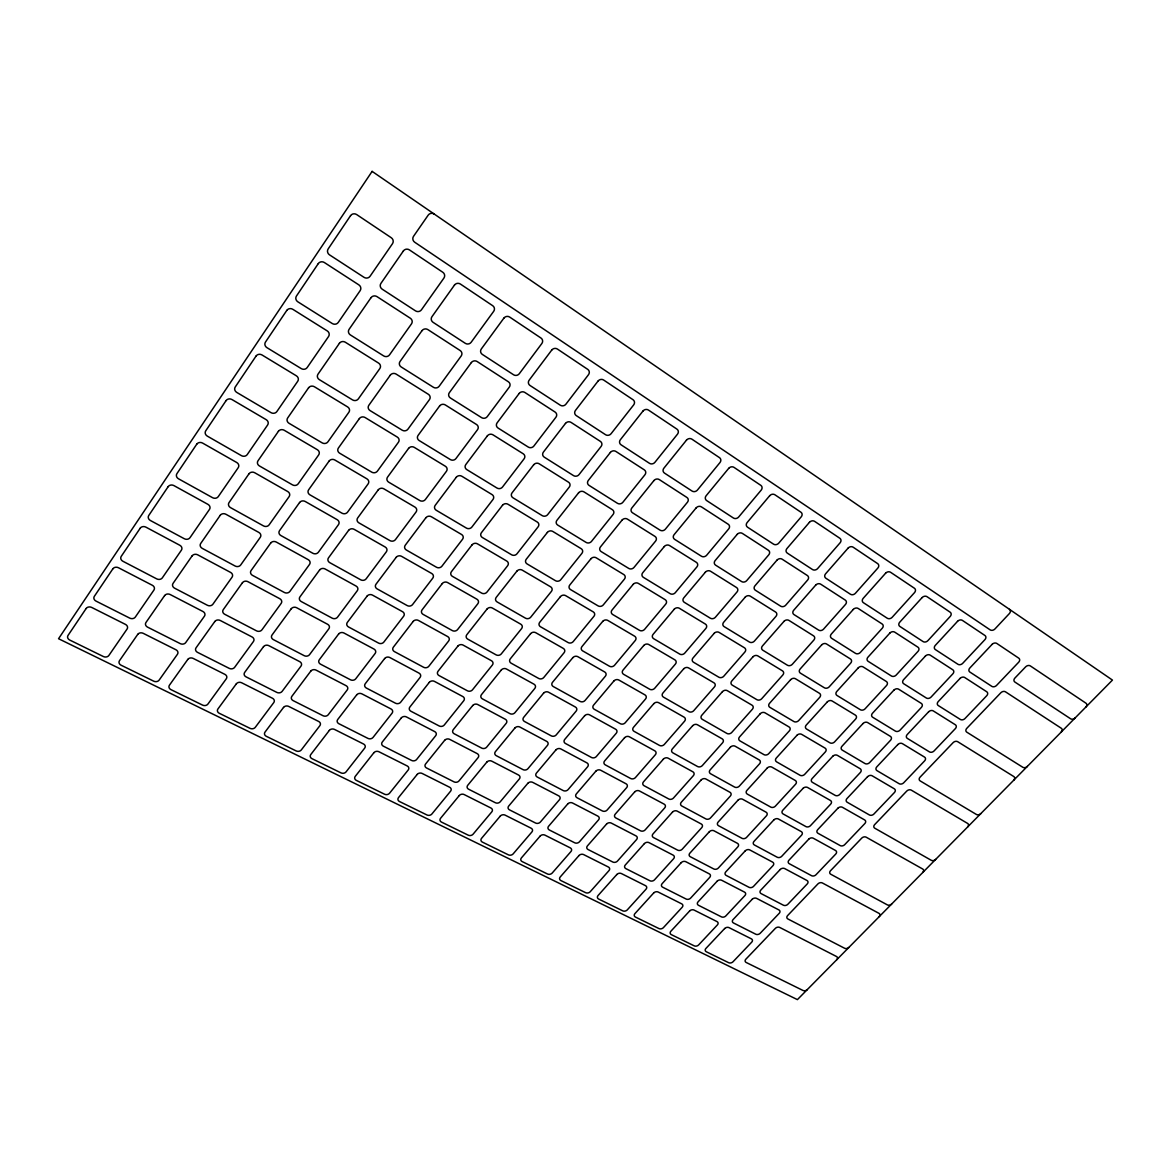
<?xml version="1.0" encoding="UTF-8"?>
<svg xmlns="http://www.w3.org/2000/svg" width="1171" height="1171" viewBox="0 0 1171 1171"><rect width="100%" height="100%" fill="white"/><g stroke="black" fill="none" stroke-linecap="round" stroke-linejoin="round"><path stroke-width="1.5" d="M434.265 214.088A4.377 4.303 24.7 0 0 428.191 215.142L413.539 236.308A4.362 4.26 19.3 0 0 414.724 242.236L990.168 629.881A3.586 2.781 -31.7 0 0 994.955 628.944L1009.402 613.531A3.615 2.796 -32.5 0 0 1009.446 609.315M1085.839 707.079A3.44 2.532 -31.3 0 0 1086 703.215L1030.319 665.904A3.513 2.664 -31.2 0 0 1025.65 666.841L1014.92 678.038A3.498 2.649 -30.7 0 0 1014.876 682.034L1070.645 718.804A3.425 2.518 -30.8 0 0 1075.198 717.882M1061.189 732.08A3.411 2.503 -30.2 0 0 1061.321 728.274L1005.494 691.827A3.469 2.635 -30 0 0 1000.839 692.764L966.792 728.333A3.425 2.591 -28.3 0 0 966.822 732.182L1022.869 767.312A3.352 2.474 -28.6 0 0 1027.348 766.405M1013.749 780.193A3.337 2.444 -28 0 0 1013.793 776.534L957.702 741.697A3.411 2.576 -27.6 0 0 953.121 742.634L920.055 777.178A3.367 2.532 -25.9 0 0 920.157 780.896L976.424 814.474A3.293 2.415 -26.6 0 0 980.859 813.552M967.641 826.96A3.279 2.401 -26 0 0 967.612 823.418L911.301 790.147A3.337 2.503 -25.3 0 0 906.764 791.069L874.635 824.633A3.293 2.459 -23.7 0 0 874.81 828.219L931.282 860.304A3.235 2.357 -24.6 0 0 935.658 859.397M922.807 872.439A3.22 2.342 -24 0 0 922.704 869.014L866.203 837.206A3.279 2.444 -23.1 0 0 861.724 838.129L830.502 870.756A3.25 2.401 -21.7 0 0 830.737 874.225L887.369 904.89A3.176 2.298 -22.7 0 0 891.702 903.983M879.187 916.673A3.162 2.283 -22.2 0 0 879.026 913.365L822.364 882.963A3.235 2.386 -21.2 0 0 817.943 883.885L787.585 915.605A3.191 2.342 -19.9 0 0 787.878 918.957L844.642 948.276A3.132 2.24 -21 0 0 848.916 947.368M836.753 959.722A3.118 2.225 -20.5 0 0 836.518 956.517L779.74 927.447A3.176 2.327 -19.4 0 0 775.363 928.369L745.825 959.239A3.147 2.283 -18.2 0 0 746.19 962.474L803.057 990.49A3.089 2.181 -19.4 0 0 807.287 989.597M372.115 171.376L58.55 638.722L797.407 999.624L1112.45 680.088L372.115 171.376M86.142 608.51L68.02 635.443A4.128 3.323 10.1 0 0 69.748 640.054L103.385 656.536A4.055 3.279 8.5 0 0 108.859 655.482L127.083 629.032A4.084 3.337 8.8 0 0 125.473 624.406L91.733 607.456A4.142 3.381 10.5 0 0 86.142 608.51M112.87 568.813L94.324 596.361A4.157 3.411 10.7 0 0 96.022 601.104L129.776 618.142A4.099 3.367 8.9 0 0 135.309 617.088L153.928 590.052A4.113 3.425 9.2 0 0 152.362 585.295L118.505 567.759A4.186 3.469 11.1 0 0 112.87 568.813M140.198 528.209L121.228 556.386A4.186 3.498 11.3 0 0 122.896 561.26L156.753 578.898A4.128 3.454 9.3 0 0 162.345 577.83L181.388 550.18A4.142 3.513 9.7 0 0 179.851 545.291L145.892 527.14A4.216 3.572 11.8 0 0 140.198 528.209M168.156 486.668L148.761 515.489A4.23 3.601 12.1 0 0 150.386 520.495L184.345 538.748A4.157 3.542 9.9 0 0 189.995 537.694L209.477 509.4A4.186 3.615 10.3 0 0 207.97 504.379L173.923 485.599A4.245 3.659 12.7 0 0 168.156 486.668M196.772 444.146L176.923 473.64A4.26 3.689 13 0 0 178.504 478.793L212.58 497.69A4.186 3.645 10.5 0 0 218.274 496.621L238.211 467.683A4.216 3.703 11 0 0 236.747 462.516L202.598 443.077A4.289 3.762 13.8 0 0 196.772 444.146M226.076 400.614L205.745 430.811A4.303 3.791 14.2 0 0 207.296 436.11L241.46 455.665A4.23 3.733 11.2 0 0 247.227 454.597L267.632 424.971A4.245 3.806 11.8 0 0 266.198 419.672L231.96 399.545A4.318 3.864 15.1 0 0 226.076 400.614M256.068 356.043L235.254 386.972A4.333 3.894 15.6 0 0 236.762 392.417L271.028 412.66A4.26 3.835 12.2 0 0 276.839 411.592L297.727 381.263A4.289 3.908 13 0 0 296.351 375.803L262.026 354.974A4.362 3.967 17 0 0 256.068 356.043M286.807 310.374L265.48 342.064A4.377 3.996 17.7 0 0 266.944 347.67L301.284 368.616A4.289 3.952 13.4 0 0 307.168 367.562L328.568 336.501A4.318 4.025 14.7 0 0 327.221 330.895L292.809 309.305A4.406 4.069 19.6 0 0 286.807 310.374M318.292 263.592L296.439 296.058A4.406 4.113 20.7 0 0 297.858 301.825L332.286 323.533A4.333 4.055 15.4 0 0 338.229 322.464L360.141 290.657A4.362 4.128 17.4 0 0 358.853 284.875L324.367 262.524A4.435 4.186 23.8 0 0 318.292 263.592M350.553 215.654L328.173 248.925A4.45 4.216 25.6 0 0 329.534 254.868L364.035 277.337A4.362 4.172 18.7 0 0 370.051 276.283L392.49 243.685A4.391 4.245 23 0 0 391.26 237.728L356.701 214.586A4.494 4.303 31.1 0 0 350.553 215.654M137.724 634.375L119.486 660.693A4.025 3.25 7.6 0 0 121.081 665.201L153.738 681.185A3.967 3.206 6 0 0 159.11 680.146L177.436 654.282A3.981 3.264 6.1 0 0 175.943 649.759L143.213 633.321A4.055 3.308 7.8 0 0 137.724 634.375M164.613 595.571L145.965 622.489A4.055 3.337 7.9 0 0 147.531 627.114L180.275 643.64A3.996 3.293 6.1 0 0 185.706 642.601L204.442 616.166A4.011 3.352 6.2 0 0 202.978 611.525L170.161 594.517A4.084 3.396 8.2 0 0 164.613 595.571M192.103 555.888L173.03 583.421A4.084 3.425 8.3 0 0 174.567 588.164L207.399 605.275A4.025 3.381 6.2 0 0 212.902 604.221L232.048 577.186A4.055 3.44 6.3 0 0 230.614 572.429L197.709 554.834A4.113 3.484 8.5 0 0 192.103 555.888M220.221 515.313L200.709 543.461A4.128 3.513 8.6 0 0 202.217 548.35L235.137 566.032A4.055 3.469 6.4 0 0 240.684 564.993L260.269 537.343A4.084 3.528 6.4 0 0 258.879 532.454L225.886 514.259A4.142 3.586 8.9 0 0 220.221 515.313M248.984 473.801L229.033 502.593A4.157 3.615 9.1 0 0 230.497 507.614L263.504 525.911A4.084 3.557 6.5 0 0 269.11 524.871L289.135 496.592A4.113 3.63 6.5 0 0 287.788 491.571L254.707 472.733A4.172 3.674 9.4 0 0 248.984 473.801M278.42 431.309L258.001 460.789A4.186 3.703 9.6 0 0 259.42 465.941L292.516 484.882A4.128 3.659 6.5 0 0 298.181 483.828L318.673 454.904A4.142 3.718 6.5 0 0 317.37 449.737L284.202 430.255A4.216 3.776 10 0 0 278.42 431.309M308.559 387.821L287.656 417.988A4.216 3.806 10.2 0 0 289.032 423.287L322.201 442.887A4.157 3.747 6.5 0 0 327.924 441.833L348.885 412.236A4.172 3.82 6.5 0 0 347.626 406.923L314.399 386.752A4.245 3.879 10.8 0 0 308.559 387.821M339.414 343.293L318 374.178A4.26 3.908 11 0 0 319.332 379.638L352.588 399.926A4.186 3.85 6.5 0 0 358.355 398.872L379.814 368.572A4.216 3.923 6.3 0 0 378.614 363.112L345.313 342.225A4.274 3.996 11.8 0 0 339.414 343.293M371.017 297.683L349.09 329.329A4.289 4.025 12.2 0 0 350.378 334.935L383.678 355.925A4.216 3.967 6.2 0 0 389.519 354.872L411.489 323.855A4.245 4.04 5.8 0 0 410.333 318.234L376.974 296.614A4.318 4.099 13.5 0 0 371.017 297.683M403.38 250.96L380.926 283.382A4.333 4.142 14.3 0 0 382.156 289.149L415.529 310.886A4.26 4.069 5.5 0 0 421.428 309.832L443.926 278.054A4.274 4.157 4.3 0 0 442.828 272.287L409.411 249.891A4.347 4.216 17.1 0 0 403.38 250.96M187.77 659.449L169.429 685.211A3.937 3.191 5.1 0 0 170.907 689.602L202.612 705.118A3.879 3.147 3.5 0 0 207.896 704.093L226.31 678.77A3.894 3.191 3.4 0 0 224.934 674.379L193.171 658.409A3.952 3.235 5.1 0 0 187.77 659.449M214.805 621.508L196.055 647.826A3.967 3.264 5.1 0 0 197.504 652.349L229.282 668.392A3.908 3.22 3.3 0 0 234.624 667.353L253.448 641.488A3.923 3.279 3.2 0 0 252.102 636.98L220.25 620.469A3.981 3.323 5.2 0 0 214.805 621.508M242.426 582.734L223.266 609.637A3.996 3.352 5.2 0 0 224.686 614.263L256.537 630.862A3.937 3.308 3.2 0 0 261.938 629.822L281.172 603.387A3.952 3.367 3 0 0 279.854 598.747L247.93 581.68A4.011 3.411 5.2 0 0 242.426 582.734M270.677 543.081L251.077 570.584A4.025 3.44 5.1 0 0 252.468 575.342L284.407 592.497A3.967 3.381 2.9 0 0 289.852 591.457L309.51 564.437A3.981 3.44 2.6 0 0 308.236 559.679L276.239 542.027A4.04 3.498 5.1 0 0 270.677 543.081M299.571 502.52L279.532 530.653A4.055 3.528 5.1 0 0 280.864 535.542L312.877 553.283A3.996 3.469 2.5 0 0 318.38 552.244L338.478 524.623A4.025 3.542 2.1 0 0 337.248 519.734L305.192 501.466A4.084 3.586 5 0 0 299.571 502.52M329.124 461.037L308.617 489.815A4.084 3.63 4.9 0 0 309.92 494.835L342.005 513.191A4.025 3.572 1.9 0 0 347.567 512.151L368.118 483.901A4.055 3.63 1.3 0 0 366.933 478.866L334.804 459.983A4.113 3.689 4.7 0 0 329.124 461.037M359.365 418.589L338.39 448.039A4.113 3.718 4.6 0 0 339.649 453.192L371.793 472.176A4.055 3.659 1 0 0 377.399 471.137L398.433 442.243A4.084 3.733 0.1 0 0 397.291 437.076L365.103 417.535A4.142 3.791 4.2 0 0 359.365 418.589M390.324 375.13L368.85 405.283A4.157 3.82 4 0 0 370.065 410.582L402.253 430.225A4.099 3.762 -0.3 0 0 407.932 429.186L429.45 399.604A4.113 3.82 -1.8 0 0 428.352 394.29L396.105 374.076A4.172 3.894 3.4 0 0 390.324 375.13M422.014 330.646L400.028 361.517A4.186 3.923 3 0 0 401.185 366.962L433.431 387.294A4.128 3.864 -2.6 0 0 439.169 386.254L461.184 355.984A4.157 3.923 -5.1 0 0 460.144 350.524L427.869 329.593A4.216 3.996 1.7 0 0 422.014 330.646M454.465 285.095L431.953 316.712A4.216 4.04 0.9 0 0 433.065 322.318L465.355 343.352A4.172 3.967 -6.6 0 0 471.137 342.298L493.694 311.31A4.186 4.025 -11.6 0 0 492.698 305.704L460.379 284.041A4.245 4.113 -2.2 0 0 454.465 285.095M236.352 683.805L217.908 708.997A3.85 3.118 2.6 0 0 219.284 713.285L250.067 728.362A3.806 3.074 1 0 0 255.278 727.337L273.78 702.571A3.82 3.118 0.8 0 0 272.492 698.267L241.65 682.766A3.864 3.176 2.5 0 0 236.352 683.805M263.504 646.685L244.666 672.432A3.879 3.191 2.4 0 0 246.012 676.838L276.868 692.412A3.82 3.147 0.6 0 0 282.123 691.388L301.006 666.079A3.85 3.206 0.3 0 0 299.776 661.674L268.862 645.66A3.894 3.25 2.2 0 0 263.504 646.685M291.242 608.759L271.994 635.077A3.908 3.279 2.1 0 0 273.311 639.586L304.226 655.687A3.85 3.22 0.2 0 0 309.539 654.662L328.846 628.812A3.879 3.279 -0.2 0 0 327.631 624.289L296.658 607.734A3.923 3.337 1.8 0 0 291.242 608.759M319.61 569.999L299.937 596.888A3.937 3.352 1.7 0 0 301.21 601.528L332.198 618.171A3.879 3.308 -0.5 0 0 337.555 617.146L357.272 590.726A3.908 3.367 -1 0 0 356.116 586.086L325.07 568.96A3.952 3.425 1.3 0 0 319.61 569.999M348.607 530.361L328.495 557.864A3.967 3.44 1.1 0 0 329.724 562.622L360.77 579.835A3.908 3.396 -1.3 0 0 366.172 578.796L386.342 551.804A3.937 3.454 -2 0 0 385.215 547.033L354.125 529.321A3.996 3.513 0.6 0 0 348.607 530.361M378.248 489.844L357.682 517.948A3.996 3.528 0.3 0 0 358.868 522.837L389.972 540.636A3.952 3.469 -2.4 0 0 395.447 539.611L416.056 512.005A3.967 3.542 -3.5 0 0 414.973 507.102L383.825 488.805A4.025 3.601 -0.4 0 0 378.248 489.844M408.577 448.391L387.542 477.139A4.025 3.63 -0.8 0 0 388.684 482.159L419.847 500.573A3.981 3.572 -4 0 0 425.351 499.534L446.429 471.298A3.996 3.63 -5.5 0 0 445.404 466.278L414.212 447.337A4.055 3.689 -1.9 0 0 408.577 448.391M439.608 405.971L418.091 435.392A4.069 3.718 -2.5 0 0 419.189 440.559L450.381 459.588A4.011 3.659 -6.2 0 0 455.958 458.549L477.519 429.684A4.04 3.718 -8.4 0 0 476.524 424.502L445.302 404.932A4.084 3.791 -4.3 0 0 439.608 405.971M471.371 362.556L449.342 392.68A4.099 3.82 -5.2 0 0 450.396 397.979L481.632 417.666A4.055 3.747 -9.6 0 0 487.253 416.642L509.312 387.089A4.084 3.82 -12.9 0 0 508.375 381.775L477.124 361.517A4.128 3.894 -8.2 0 0 471.371 362.556M503.881 318.131L481.325 348.958A4.142 3.923 -9.9 0 0 482.32 354.403L513.586 374.779A4.099 3.835 -14.7 0 0 519.28 373.739L541.851 343.498A4.128 3.908 -19.8 0 0 540.973 338.038L509.692 317.078A4.172 3.981 -15.1 0 0 503.881 318.131M283.514 707.445L265.012 732.109A3.776 3.045 0.2 0 0 266.285 736.296L296.19 750.948A3.718 3.001 -1.3 0 0 301.313 749.923L319.873 725.669A3.747 3.045 -1.7 0 0 318.702 721.482L288.739 706.42A3.791 3.103 -0.1 0 0 283.514 707.445M310.769 671.129L291.872 696.321A3.806 3.118 -0.3 0 0 293.101 700.609L323.079 715.744A3.747 3.074 -1.9 0 0 328.246 714.734L347.202 689.968A3.776 3.118 -2.4 0 0 346.06 685.664L316.038 670.105A3.82 3.176 -0.6 0 0 310.769 671.129M338.624 634.023L319.302 659.756A3.835 3.191 -0.8 0 0 320.503 664.162L350.539 679.809A3.776 3.147 -2.6 0 0 355.75 678.785L375.115 653.491A3.806 3.206 -3.3 0 0 374.017 649.071L343.937 632.999A3.85 3.25 -1.3 0 0 338.624 634.023M367.079 596.112L347.333 622.416A3.864 3.279 -1.6 0 0 348.504 626.939L378.584 643.099A3.806 3.22 -3.6 0 0 383.854 642.074L403.629 616.239A3.835 3.279 -4.3 0 0 402.561 611.701L372.451 595.088A3.879 3.337 -2.2 0 0 367.079 596.112M396.149 557.367L375.979 584.241A3.894 3.367 -2.5 0 0 377.106 588.881L407.245 605.597A3.835 3.308 -4.7 0 0 412.558 604.573L432.758 578.167A3.864 3.367 -5.8 0 0 431.748 573.512L401.58 556.342A3.908 3.425 -3.4 0 0 396.149 557.367M425.878 517.758L405.254 545.232A3.923 3.44 -3.8 0 0 406.337 550.004L436.52 567.262A3.879 3.381 -6.3 0 0 441.891 566.237L462.545 539.26A3.894 3.44 -7.6 0 0 461.564 534.488L431.352 516.733A3.937 3.498 -5 0 0 425.878 517.758M456.28 477.27L435.188 505.36A3.952 3.528 -5.6 0 0 436.227 510.249L466.439 528.106A3.908 3.469 -8.3 0 0 471.869 527.067L492.976 499.49A3.937 3.528 -10.1 0 0 492.054 494.586L461.813 476.231A3.981 3.586 -7.2 0 0 456.28 477.27M487.37 435.846L465.795 464.58A3.981 3.615 -8 0 0 466.79 469.6L497.031 488.058A3.937 3.557 -11 0 0 502.505 487.034L524.096 458.812A3.967 3.615 -13.4 0 0 523.217 453.777L492.947 434.807A4.011 3.689 -10.3 0 0 487.37 435.846M519.177 393.456L497.104 422.863A4.025 3.718 -11.6 0 0 498.056 428.03L528.326 447.102A3.981 3.645 -14.7 0 0 533.844 446.078L555.932 417.227A4.011 3.703 -18 0 0 555.098 412.06L524.813 392.431A4.055 3.776 -14.9 0 0 519.177 393.456M551.717 350.1L529.146 380.18A4.069 3.806 -16.7 0 0 530.024 385.493L560.324 405.225A4.025 3.718 -19.7 0 0 565.9 404.2L588.501 374.676A4.069 3.776 -24 0 0 587.725 369.363L557.425 349.06A4.099 3.864 -21.6 0 0 551.717 350.1M329.344 730.411L310.769 754.563A3.703 2.971 -2.1 0 0 311.94 758.647L341.01 772.889A3.659 2.928 -3.6 0 0 346.06 771.879L364.679 748.123A3.674 2.971 -4.1 0 0 363.596 744.039L334.467 729.401A3.718 3.03 -2.6 0 0 329.344 730.411M356.687 694.857L337.716 719.521A3.733 3.045 -2.8 0 0 338.858 723.707L367.987 738.418A3.689 3.001 -4.3 0 0 373.066 737.408L392.08 713.154A3.703 3.045 -4.9 0 0 391.026 708.967L361.868 693.847A3.747 3.103 -3.3 0 0 356.687 694.857M384.615 658.556L365.25 683.732A3.762 3.118 -3.6 0 0 366.347 688.036L395.52 703.229A3.718 3.074 -5.2 0 0 400.658 702.219L420.052 677.453A3.733 3.118 -6 0 0 419.057 673.149L389.841 657.531A3.776 3.176 -4.2 0 0 384.615 658.556M413.143 621.464L393.354 647.197A3.791 3.191 -4.6 0 0 394.422 651.603L423.639 667.294A3.747 3.147 -6.4 0 0 428.82 666.284L448.639 640.991A3.762 3.191 -7.3 0 0 447.673 636.57L418.428 620.44A3.806 3.25 -5.4 0 0 413.143 621.464M442.287 583.568L422.072 609.857A3.82 3.279 -5.9 0 0 423.097 614.38L452.343 630.598A3.776 3.22 -7.8 0 0 457.583 629.588L477.827 603.753A3.791 3.264 -9 0 0 476.904 599.215L447.615 582.558A3.835 3.323 -6.9 0 0 442.287 583.568M472.074 544.852L451.406 571.711A3.85 3.352 -7.5 0 0 452.401 576.352L481.676 593.111A3.806 3.293 -9.6 0 0 486.96 592.102L507.643 565.695A3.835 3.352 -11.1 0 0 506.765 561.055L477.461 543.827A3.864 3.411 -8.9 0 0 472.074 544.852M502.52 505.257L481.398 532.717A3.879 3.44 -9.6 0 0 482.335 537.489L511.654 554.805A3.835 3.367 -11.8 0 0 516.982 553.795L538.118 526.818A3.864 3.425 -13.7 0 0 537.284 522.046L507.951 504.233A3.908 3.498 -11.4 0 0 502.52 505.257M533.654 464.799L512.049 492.874A3.923 3.513 -12.4 0 0 512.942 497.763L542.275 515.664A3.879 3.454 -14.7 0 0 547.662 514.64L569.267 487.077A3.908 3.498 -17.1 0 0 568.491 482.174L539.143 463.76A3.952 3.572 -14.8 0 0 533.654 464.799M565.491 423.404L543.403 452.108A3.967 3.601 -16.1 0 0 544.237 457.144L573.585 475.646A3.923 3.528 -18.3 0 0 579.016 474.621L601.118 446.429A3.952 3.586 -21.3 0 0 600.386 441.394L571.024 422.38A3.996 3.659 -19.3 0 0 565.491 423.404M598.059 381.058L575.459 410.435A4.011 3.689 -20.9 0 0 576.249 415.603L605.597 434.734A3.967 3.601 -22.8 0 0 611.086 433.709L633.687 404.873A4.011 3.659 -26.4 0 0 633.013 399.706L603.65 380.033A4.04 3.733 -25 0 0 598.059 381.058M373.871 752.733L355.237 776.402A3.63 2.913 -4.3 0 0 356.321 780.384L384.6 794.231A3.586 2.854 -5.6 0 0 389.562 793.235L408.225 769.962A3.615 2.913 -6.3 0 0 407.23 765.966L378.921 751.738A3.645 2.957 -4.9 0 0 373.871 752.733M401.287 717.925L382.273 742.063A3.659 2.971 -5.1 0 0 383.327 746.161L411.636 760.462A3.615 2.928 -6.5 0 0 416.642 759.467L435.685 735.71A3.645 2.971 -7.3 0 0 434.734 731.612L406.396 716.915A3.674 3.015 -5.8 0 0 401.287 717.925M429.289 682.371L409.865 707.035A3.689 3.045 -6.1 0 0 410.875 711.221L439.227 725.991A3.645 3.001 -7.6 0 0 444.277 724.995L463.731 700.741A3.674 3.045 -8.5 0 0 462.808 696.54L434.426 681.376A3.703 3.089 -6.9 0 0 429.289 682.371M457.876 646.085L438.042 671.246A3.718 3.118 -7.3 0 0 439.023 675.565L467.405 690.802A3.674 3.059 -8.9 0 0 472.499 689.807L492.347 665.055A3.703 3.118 -10 0 0 491.469 660.737L463.072 645.075A3.747 3.162 -8.3 0 0 457.876 646.085M487.063 609.008L466.819 634.711A3.747 3.191 -8.8 0 0 467.741 639.132L496.153 654.882A3.703 3.132 -10.5 0 0 501.305 653.886L521.578 628.607A3.733 3.176 -11.7 0 0 520.744 624.172L492.318 607.998A3.776 3.235 -10 0 0 487.063 609.008M516.894 571.126L496.211 597.4A3.776 3.264 -10.6 0 0 497.09 601.923L525.53 618.2A3.747 3.206 -12.4 0 0 530.726 617.19L551.424 591.37A3.762 3.25 -13.9 0 0 550.633 586.832L522.193 570.116A3.806 3.323 -12.1 0 0 516.894 571.126M547.384 532.424L526.233 559.27A3.82 3.337 -12.9 0 0 527.082 563.924L555.522 580.728A3.776 3.279 -14.7 0 0 560.763 579.718L581.914 553.341A3.806 3.323 -16.6 0 0 581.182 548.687L552.727 531.414A3.85 3.396 -14.8 0 0 547.384 532.424M578.533 492.874L556.928 520.305A3.864 3.411 -15.7 0 0 557.718 525.076L586.173 542.451A3.82 3.352 -17.5 0 0 591.472 541.441L613.077 514.479A3.85 3.396 -19.8 0 0 612.389 509.707L583.919 491.849A3.894 3.469 -18.1 0 0 578.533 492.874M610.384 452.43L588.281 480.476A3.894 3.498 -19.3 0 0 589.028 485.38L617.498 503.325A3.864 3.425 -20.9 0 0 622.84 502.315L644.928 474.767A3.894 3.469 -23.6 0 0 644.299 469.849L615.829 451.406A3.937 3.542 -22.2 0 0 610.384 452.43M642.952 411.065L620.352 439.754A3.952 3.572 -23.6 0 0 621.04 444.79L649.51 463.335A3.908 3.498 -24.9 0 0 654.911 462.325L677.497 434.163A3.952 3.542 -27.9 0 0 676.911 429.113L648.441 410.055A3.981 3.615 -27 0 0 642.952 411.065M417.169 774.441L398.491 797.627A3.572 2.84 -6.3 0 0 399.487 801.52L426.991 814.987A3.528 2.796 -7.6 0 0 431.879 814.006L450.586 791.186A3.557 2.84 -8.2 0 0 449.679 787.278L422.145 773.446A3.586 2.884 -7 0 0 417.169 774.441M444.643 740.335L425.585 763.99A3.601 2.898 -7.3 0 0 426.551 767.986L454.085 781.891A3.557 2.854 -8.6 0 0 459.017 780.896L478.09 757.622A3.586 2.898 -9.4 0 0 477.226 753.626L449.664 739.34A3.615 2.942 -8 0 0 444.643 740.335M472.689 705.528L453.25 729.665A3.63 2.971 -8.4 0 0 454.158 733.763L481.735 748.123A3.586 2.913 -9.7 0 0 486.697 747.127L506.165 723.371A3.615 2.957 -10.7 0 0 505.345 719.272L477.753 704.532A3.645 3.015 -9.3 0 0 472.689 705.528M501.32 669.988L481.471 694.637A3.659 3.03 -9.7 0 0 482.35 698.838L509.941 713.651A3.615 2.986 -11.1 0 0 514.947 712.671L534.825 688.416A3.645 3.03 -12.2 0 0 534.035 684.215L506.428 668.992A3.674 3.089 -10.8 0 0 501.32 669.988M530.551 633.701L510.278 658.863A3.689 3.103 -11.3 0 0 511.127 663.181L538.733 678.477A3.645 3.045 -12.8 0 0 543.783 677.482L564.071 652.73A3.674 3.089 -14.1 0 0 563.339 648.427L535.718 632.691A3.718 3.147 -12.6 0 0 530.551 633.701M560.411 596.639L539.699 622.343A3.718 3.176 -13.2 0 0 540.504 626.763L568.125 642.572A3.689 3.118 -14.7 0 0 573.234 641.576L593.946 616.297A3.718 3.162 -16.2 0 0 593.243 611.877L565.622 595.629A3.747 3.22 -14.8 0 0 560.411 596.639M590.916 558.787L569.75 585.046A3.762 3.25 -15.5 0 0 570.511 589.569L598.132 605.905A3.718 3.191 -17 0 0 603.285 604.895L624.45 579.089A3.747 3.235 -18.8 0 0 623.792 574.551L596.156 557.777A3.791 3.293 -17.4 0 0 590.916 558.787M622.064 520.1L600.46 546.93A3.806 3.308 -18.3 0 0 601.162 551.585L628.798 568.447A3.762 3.25 -19.7 0 0 633.994 567.437L655.599 541.075A3.791 3.293 -21.8 0 0 654.999 536.42L627.378 519.09A3.835 3.367 -20.5 0 0 622.064 520.1M653.916 480.578L631.828 507.994A3.85 3.381 -21.6 0 0 632.486 512.766L660.107 530.185A3.806 3.323 -22.8 0 0 665.362 529.175L687.436 502.242A3.85 3.367 -25.2 0 0 686.894 497.455L659.273 479.568A3.879 3.44 -24.2 0 0 653.916 480.578M686.469 440.164L663.884 468.195A3.894 3.454 -25.4 0 0 664.484 473.099L692.105 491.088A3.864 3.381 -26.3 0 0 697.404 490.078L719.975 462.545A3.894 3.425 -28.9 0 0 719.477 457.641L691.885 439.154A3.937 3.498 -28.3 0 0 686.469 440.164M459.281 795.548L440.574 818.28A3.513 2.766 -8.2 0 0 441.482 822.086L468.254 835.186A3.469 2.723 -9.3 0 0 473.055 834.22L491.791 811.854A3.498 2.766 -10 0 0 490.971 808.034L464.184 794.567A3.528 2.81 -8.9 0 0 459.281 795.548M486.799 762.131L467.727 785.302A3.542 2.825 -9.2 0 0 468.59 789.21L495.377 802.735A3.498 2.781 -10.4 0 0 500.237 801.769L519.339 778.949A3.528 2.825 -11.2 0 0 518.548 775.026L491.747 761.15A3.557 2.869 -10 0 0 486.799 762.131M514.889 728.025L495.406 751.68A3.572 2.898 -10.4 0 0 496.255 755.676L523.056 769.64A3.528 2.84 -11.6 0 0 527.96 768.659L547.442 745.385A3.557 2.884 -12.6 0 0 546.696 741.375L519.865 727.03A3.586 2.942 -11.4 0 0 514.889 728.025M543.549 693.217L523.671 717.355A3.601 2.957 -11.8 0 0 524.462 721.468L551.292 735.871A3.557 2.898 -13.1 0 0 556.225 734.89L576.117 711.148A3.586 2.942 -14.2 0 0 575.415 707.035L548.57 692.222A3.615 3.001 -12.9 0 0 543.549 693.217M572.795 657.692L552.507 682.327A3.63 3.015 -13.5 0 0 553.268 686.543L580.099 701.414A3.601 2.971 -14.7 0 0 585.09 700.434L605.378 676.194A3.615 3.015 -16 0 0 604.719 671.978L577.874 656.697A3.659 3.059 -14.8 0 0 572.795 657.692M602.67 621.42L581.958 646.582A3.674 3.089 -15.4 0 0 582.66 650.886L609.505 666.255A3.63 3.03 -16.7 0 0 614.541 665.26L635.253 640.522A3.659 3.074 -18.1 0 0 634.638 636.204L607.793 620.425A3.689 3.132 -17 0 0 602.67 621.42M633.174 584.373L612.023 610.062A3.703 3.147 -17.7 0 0 612.682 614.497L639.527 630.349A3.674 3.089 -18.9 0 0 644.592 629.354L665.743 604.104A3.703 3.132 -20.6 0 0 665.172 599.669L638.341 583.378A3.733 3.191 -19.5 0 0 633.174 584.373M664.323 546.535L642.718 572.78A3.747 3.22 -20.3 0 0 643.333 577.318L670.178 593.697A3.718 3.162 -21.4 0 0 675.286 592.702L696.891 566.91A3.747 3.206 -23.3 0 0 696.379 562.358L669.549 545.54A3.776 3.264 -22.4 0 0 664.323 546.535M696.16 507.877L674.086 534.693A3.791 3.279 -23.3 0 0 674.642 539.348L701.473 556.254A3.762 3.22 -24.2 0 0 706.64 555.259L728.699 528.911A3.791 3.264 -26.3 0 0 728.23 524.257L701.429 506.882A3.82 3.323 -25.6 0 0 696.16 507.877M728.684 468.371L706.128 495.772A3.835 3.352 -26.7 0 0 706.64 500.559L733.441 518.021A3.806 3.279 -27.3 0 0 738.652 517.026L761.194 490.107A3.85 3.323 -29.6 0 0 760.784 485.321L734.012 467.375A3.879 3.396 -29.2 0 0 728.684 468.371M500.266 816.099L481.53 838.377A3.454 2.693 -9.9 0 0 482.364 842.095L508.419 854.859A3.425 2.664 -10.9 0 0 513.147 853.893L531.897 831.952A3.44 2.693 -11.7 0 0 531.151 828.219L505.082 815.118A3.469 2.737 -10.6 0 0 500.266 816.099M527.814 783.326L508.712 806.043A3.484 2.752 -11 0 0 509.502 809.864L535.571 823.037A3.454 2.708 -12 0 0 540.358 822.057L559.475 799.691A3.469 2.752 -12.9 0 0 558.757 795.87L532.673 782.345A3.498 2.796 -11.8 0 0 527.814 783.326M555.918 749.908L536.435 773.08A3.513 2.825 -12.2 0 0 537.182 777.002L563.266 790.586A3.484 2.766 -13.3 0 0 568.096 789.605L587.593 766.8A3.498 2.81 -14.3 0 0 586.92 762.877L560.821 748.928A3.542 2.854 -13.2 0 0 555.918 749.908M584.592 715.803L564.715 739.457A3.542 2.884 -13.7 0 0 565.432 743.468L591.516 757.491A3.513 2.825 -14.8 0 0 596.376 756.51L616.268 733.236A3.542 2.869 -15.9 0 0 615.639 729.226L589.54 714.822A3.572 2.928 -14.8 0 0 584.592 715.803M613.867 681.01L593.565 705.147A3.586 2.942 -15.3 0 0 594.239 709.245L620.337 723.722A3.542 2.884 -16.4 0 0 625.241 722.741L645.528 698.999A3.572 2.928 -17.7 0 0 644.958 694.886L618.859 680.029A3.601 2.986 -16.6 0 0 613.867 681.01M643.728 645.499L623.016 670.119A3.615 3.001 -17.2 0 0 623.645 674.335L649.744 689.265A3.586 2.942 -18.3 0 0 654.691 688.285L675.404 664.059A3.615 2.986 -19.7 0 0 674.862 659.844L648.763 644.504A3.645 3.045 -18.7 0 0 643.728 645.499M674.233 609.227L653.081 634.375A3.659 3.059 -19.4 0 0 653.667 638.693L679.751 654.106A3.615 3.001 -20.4 0 0 684.742 653.125L705.879 628.403A3.645 3.045 -22 0 0 705.381 624.07L679.312 608.247A3.689 3.103 -21.1 0 0 674.233 609.227M705.366 572.209L683.762 597.883A3.689 3.118 -21.9 0 0 684.303 602.318L710.373 618.229A3.659 3.059 -22.7 0 0 715.408 617.234L736.998 591.984A3.689 3.103 -24.5 0 0 736.559 587.549L710.49 571.214A3.733 3.162 -23.7 0 0 705.366 572.209M737.174 534.386L715.115 560.616A3.747 3.191 -24.6 0 0 715.598 565.154L741.653 581.592A3.703 3.118 -25.3 0 0 746.732 580.596L768.762 554.82A3.747 3.162 -27.2 0 0 768.381 550.268L742.341 533.39A3.776 3.22 -26.7 0 0 737.174 534.386M769.654 495.757L747.127 522.559A3.791 3.25 -27.6 0 0 747.552 527.213L773.577 544.164A3.762 3.176 -28.1 0 0 778.715 543.183L801.213 516.85A3.791 3.22 -30.1 0 0 800.891 512.181L774.88 494.762A3.835 3.279 -29.8 0 0 769.654 495.757M540.138 836.094L521.388 857.933A3.411 2.635 -11.4 0 0 522.149 861.578L547.516 874.005A3.367 2.591 -12.4 0 0 552.185 873.054L570.95 851.537A3.396 2.635 -13.1 0 0 570.277 847.877L544.896 835.113A3.425 2.679 -12.2 0 0 540.138 836.094M567.715 803.965L548.599 826.243A3.44 2.693 -12.6 0 0 549.316 829.976L574.698 842.783A3.396 2.649 -13.5 0 0 579.411 841.832L598.527 819.89A3.425 2.679 -14.4 0 0 597.898 816.143L572.502 802.984A3.454 2.723 -13.4 0 0 567.715 803.965M595.834 771.191L576.337 793.909A3.469 2.752 -13.8 0 0 577.025 797.744L602.406 810.961A3.425 2.693 -14.8 0 0 607.164 809.995L626.661 787.629A3.454 2.737 -15.8 0 0 626.061 783.794L600.664 770.225A3.484 2.781 -14.8 0 0 595.834 771.191M624.524 737.774L604.631 760.945A3.498 2.796 -15.3 0 0 605.275 764.868L630.657 778.51A3.469 2.752 -16.2 0 0 635.458 777.544L655.336 754.739A3.484 2.796 -17.3 0 0 654.779 750.801L629.398 736.808A3.513 2.84 -16.4 0 0 624.524 737.774M653.784 703.683L633.496 727.323A3.528 2.854 -16.9 0 0 634.082 731.348L659.478 745.415A3.498 2.81 -17.8 0 0 664.308 744.449L684.596 721.175A3.528 2.854 -19.1 0 0 684.084 717.15L658.702 702.702A3.557 2.898 -18.2 0 0 653.784 703.683M683.644 668.89L662.932 693.012A3.572 2.913 -18.8 0 0 663.489 697.14L688.87 711.661A3.528 2.869 -19.6 0 0 693.744 710.68L714.427 686.953A3.557 2.898 -21 0 0 713.973 682.825L688.607 667.909A3.586 2.957 -20.2 0 0 683.644 668.89M714.12 633.394L692.983 658.014A3.601 2.971 -20.8 0 0 693.495 662.23L718.848 677.219A3.572 2.913 -21.6 0 0 723.766 676.238L744.888 652.013A3.601 2.957 -23.1 0 0 744.463 647.797L719.126 632.413A3.63 3.015 -22.4 0 0 714.12 633.394M745.224 597.137L723.649 622.284A3.645 3.03 -23.1 0 0 724.102 626.602L749.455 642.059A3.615 2.971 -23.8 0 0 754.402 641.093L775.963 616.37A3.645 3.015 -25.4 0 0 775.597 612.038L750.274 596.156A3.674 3.074 -24.8 0 0 745.224 597.137M776.988 560.133L754.958 585.807A3.689 3.089 -25.6 0 0 755.368 590.228L780.691 606.197A3.659 3.03 -26.2 0 0 785.682 605.217L807.683 579.982A3.703 3.074 -27.9 0 0 807.375 575.532L782.082 559.153A3.733 3.132 -27.5 0 0 776.988 560.133M809.424 522.339L786.927 548.555A3.747 3.147 -28.3 0 0 787.278 553.093L812.572 569.574A3.718 3.089 -28.7 0 0 817.607 568.594L840.075 542.817A3.747 3.118 -30.5 0 0 839.827 538.265L814.577 521.344A3.776 3.176 -30.3 0 0 809.424 522.339M578.986 855.547L560.221 876.991A3.352 2.576 -12.8 0 0 560.894 880.563L585.617 892.668A3.323 2.532 -13.7 0 0 590.228 891.717L608.993 870.595A3.352 2.562 -14.4 0 0 608.378 867.023L583.656 854.596A3.381 2.605 -13.6 0 0 578.986 855.547M606.563 824.047L587.432 845.886A3.381 2.62 -14 0 0 588.091 849.546L612.814 862.032A3.352 2.576 -14.8 0 0 617.454 861.08L636.57 839.548A3.381 2.62 -15.7 0 0 635.999 835.889L611.277 823.081A3.411 2.664 -14.8 0 0 606.563 824.047M634.682 791.918L615.185 814.196A3.411 2.679 -15.3 0 0 615.8 817.929L640.522 830.81A3.381 2.635 -16.1 0 0 645.192 829.858L664.689 807.917A3.411 2.664 -17 0 0 664.162 804.155L639.439 790.952A3.44 2.708 -16.2 0 0 634.682 791.918M663.372 759.145L643.479 781.862A3.44 2.723 -16.7 0 0 644.05 785.697L668.758 798.973A3.411 2.679 -17.5 0 0 673.486 798.022L693.364 775.656A3.44 2.723 -18.6 0 0 692.881 771.806L668.158 758.179A3.469 2.766 -17.8 0 0 663.372 759.145M692.617 725.742L672.33 748.913A3.484 2.781 -18.3 0 0 672.857 752.836L697.565 766.522A3.454 2.737 -19.1 0 0 702.322 765.571L722.595 742.765A3.484 2.766 -20.2 0 0 722.156 738.828L697.448 724.761A3.513 2.825 -19.5 0 0 692.617 725.742M722.448 691.651L701.766 715.291A3.513 2.84 -20 0 0 702.234 719.301L726.928 733.441A3.484 2.781 -20.8 0 0 731.729 732.475L752.397 709.216A3.513 2.825 -22 0 0 752.016 705.176L727.337 690.685A3.542 2.869 -21.4 0 0 722.448 691.651M752.894 656.872L731.787 680.98A3.557 2.898 -22 0 0 732.212 685.108L756.89 699.687A3.528 2.84 -22.6 0 0 761.721 698.721L782.813 674.979A3.557 2.869 -24 0 0 782.477 670.851L757.827 655.892A3.586 2.928 -23.4 0 0 752.894 656.872M783.97 621.377L762.423 645.982A3.601 2.942 -24.1 0 0 762.804 650.212L787.454 665.245A3.572 2.884 -24.7 0 0 792.328 664.279L813.845 640.069A3.601 2.928 -26.1 0 0 813.552 635.838L788.932 620.396A3.63 2.986 -25.7 0 0 783.97 621.377M815.675 585.149L793.689 610.267A3.645 3.001 -26.4 0 0 794.011 614.599L818.631 630.115A3.615 2.942 -26.8 0 0 823.55 629.149L845.506 604.426A3.645 2.971 -28.4 0 0 845.272 600.094L820.695 584.168A3.674 3.03 -28.1 0 0 815.675 585.149M848.053 548.16L825.599 573.805A3.689 3.045 -28.8 0 0 825.877 578.24L850.453 594.253A3.659 2.986 -29.1 0 0 855.416 593.287L877.84 568.052A3.703 3.03 -30.7 0 0 877.65 563.617L853.117 547.179A3.733 3.089 -30.6 0 0 848.053 548.16M616.81 874.517L598.044 895.552A3.308 2.503 -14.1 0 0 598.659 899.05L622.752 910.848A3.279 2.459 -14.8 0 0 627.275 909.896L646.041 889.17A3.293 2.503 -15.6 0 0 645.514 885.671L621.42 873.566A3.323 2.547 -14.9 0 0 616.81 874.517M644.387 843.603L625.27 865.032A3.337 2.562 -15.2 0 0 625.841 868.619L649.934 880.768A3.308 2.518 -16 0 0 654.501 879.831L673.618 858.709A3.337 2.547 -16.8 0 0 673.12 855.123L649.041 842.652A3.352 2.591 -16.1 0 0 644.387 843.603M672.505 812.088L653.008 833.928A3.367 2.605 -16.5 0 0 653.55 837.602L677.628 850.131A3.337 2.562 -17.2 0 0 682.239 849.195L701.722 827.663A3.367 2.591 -18.2 0 0 701.268 823.989L677.189 811.122A3.396 2.635 -17.5 0 0 672.505 812.088M701.166 779.959L681.302 802.237A3.396 2.649 -17.9 0 0 681.8 805.985L705.864 818.91A3.367 2.605 -18.6 0 0 710.504 817.958L730.367 796.017A3.396 2.649 -19.6 0 0 729.957 792.269L705.893 778.993A3.425 2.693 -18.9 0 0 701.166 779.959M730.397 747.2L710.138 769.903A3.44 2.708 -19.4 0 0 710.592 773.753L734.641 787.088A3.411 2.664 -20.1 0 0 739.325 786.136L759.569 763.77A3.44 2.693 -21.2 0 0 759.203 759.92L735.168 746.234A3.454 2.737 -20.6 0 0 730.397 747.2M760.199 713.783L739.53 736.954A3.469 2.752 -21.1 0 0 739.94 740.877L763.975 754.636A3.44 2.708 -21.7 0 0 768.703 753.685L789.342 730.865A3.469 2.737 -22.9 0 0 789.02 726.928L765.014 712.817A3.498 2.796 -22.4 0 0 760.199 713.783M790.601 679.707L769.523 703.332A3.513 2.81 -23 0 0 769.889 707.357L793.894 721.541A3.484 2.752 -23.5 0 0 798.651 720.589L819.715 697.331A3.513 2.796 -24.8 0 0 819.437 693.291L795.46 678.741A3.542 2.84 -24.3 0 0 790.601 679.707M821.632 644.928L800.115 669.051A3.557 2.854 -24.9 0 0 800.437 673.164L824.399 687.801A3.528 2.81 -25.4 0 0 829.214 686.835L850.688 663.108A3.557 2.84 -26.7 0 0 850.453 658.98L826.521 643.962A3.586 2.898 -26.4 0 0 821.632 644.928M853.278 609.447L831.322 634.053A3.601 2.913 -27 0 0 831.6 638.283L855.533 653.374A3.572 2.854 -27.4 0 0 860.378 652.408L882.29 628.198A3.601 2.884 -28.8 0 0 882.114 623.967L858.211 608.481A3.63 2.942 -28.5 0 0 853.278 609.447M885.583 573.234L863.188 598.352A3.645 2.957 -29.2 0 0 863.393 602.684L887.281 618.244A3.615 2.898 -29.5 0 0 892.17 617.293L914.536 592.585A3.659 2.942 -30.9 0 0 914.405 588.237L890.56 572.268A3.689 3.001 -30.8 0 0 885.583 573.234M653.667 892.99L634.902 913.643A3.264 2.444 -15.2 0 0 635.458 917.069L658.936 928.559A3.235 2.401 -15.9 0 0 663.415 927.637L682.166 907.276A3.264 2.43 -16.7 0 0 681.698 903.851L658.219 892.053A3.279 2.474 -16 0 0 653.667 892.99M681.244 862.646L662.127 883.681A3.293 2.488 -16.4 0 0 662.64 887.194L686.118 899.035A3.264 2.444 -17 0 0 690.627 898.113L709.728 877.372A3.293 2.488 -17.9 0 0 709.289 873.859L685.825 861.71A3.308 2.518 -17.2 0 0 681.244 862.646M709.348 831.732L689.865 853.161A3.323 2.532 -17.6 0 0 690.334 856.748L713.798 868.97A3.293 2.503 -18.2 0 0 718.335 868.033L737.803 846.911A3.323 2.532 -19.1 0 0 737.408 843.31L713.959 830.781A3.352 2.576 -18.5 0 0 709.348 831.732M737.979 800.203L718.13 822.057A3.352 2.591 -19 0 0 718.555 825.731L742.004 838.319A3.337 2.547 -19.6 0 0 746.586 837.382L766.42 815.85A3.352 2.576 -20.5 0 0 766.068 812.176L742.634 799.266A3.381 2.62 -20 0 0 737.979 800.203M767.181 768.074L746.937 790.352A3.396 2.635 -20.4 0 0 747.318 794.114L770.752 807.097A3.367 2.591 -21 0 0 775.363 806.16L795.592 784.219A3.396 2.62 -22.1 0 0 795.27 780.457L771.865 767.122A3.411 2.664 -21.5 0 0 767.181 768.074M796.939 735.329L776.3 758.032A3.425 2.679 -22 0 0 776.651 761.882L800.042 775.275A3.396 2.635 -22.6 0 0 804.697 774.324L825.306 751.958A3.425 2.664 -23.7 0 0 825.057 748.108L801.681 734.363A3.454 2.723 -23.2 0 0 796.939 735.329M827.297 701.912L806.248 725.083A3.469 2.737 -23.8 0 0 806.541 729.021L829.917 742.824A3.44 2.679 -24.2 0 0 834.601 741.872L855.62 719.067A3.469 2.708 -25.4 0 0 855.401 715.13L832.069 700.961A3.498 2.766 -25 0 0 827.297 701.912M858.255 667.851L836.782 691.476A3.513 2.781 -25.6 0 0 837.031 695.501L860.363 709.743A3.484 2.723 -26 0 0 865.106 708.792L886.535 685.533A3.513 2.766 -27.2 0 0 886.359 681.493L863.071 666.885A3.542 2.81 -26.9 0 0 858.255 667.851M889.843 633.087L867.945 657.194A3.557 2.825 -27.5 0 0 868.135 661.322L891.424 676.004A3.528 2.781 -27.8 0 0 896.196 675.052L918.049 651.325A3.557 2.81 -29.1 0 0 917.947 647.197L894.703 632.135A3.586 2.854 -28.9 0 0 889.843 633.087M922.075 597.62L899.723 622.211A3.601 2.869 -29.5 0 0 899.87 626.441L923.099 641.591A3.572 2.825 -29.7 0 0 927.915 640.625L950.223 616.429A3.615 2.854 -31.1 0 0 950.164 612.199L926.964 596.654A3.645 2.913 -31 0 0 922.075 597.62M689.602 911.009L670.837 931.282A3.22 2.386 -16.2 0 0 671.334 934.634L694.227 945.846A3.191 2.342 -16.8 0 0 698.633 944.924L717.384 924.929A3.22 2.371 -17.6 0 0 716.974 921.577L694.081 910.072A3.25 2.415 -17 0 0 689.602 911.009M717.15 881.207L698.048 901.86A3.25 2.43 -17.4 0 0 698.502 905.3L721.395 916.849A3.22 2.386 -17.9 0 0 725.83 915.927L744.917 895.566A3.25 2.415 -18.8 0 0 744.551 892.126L721.673 880.27A3.279 2.459 -18.2 0 0 717.15 881.207M745.224 850.863L725.771 871.897A3.279 2.474 -18.6 0 0 726.166 875.41L749.045 887.325A3.25 2.43 -19.1 0 0 753.524 886.388L772.962 865.662A3.279 2.459 -20 0 0 772.64 862.134L749.777 849.926A3.308 2.503 -19.5 0 0 745.224 850.863M773.841 819.934L754.007 841.378A3.323 2.518 -19.9 0 0 754.373 844.964L777.222 857.245A3.293 2.474 -20.4 0 0 781.73 856.308L801.55 835.186A3.308 2.503 -21.4 0 0 801.257 831.586L778.422 818.997A3.337 2.547 -20.8 0 0 773.841 819.934M802.984 788.42L782.77 810.273A3.352 2.562 -21.3 0 0 783.106 813.947L805.926 826.594A3.323 2.518 -21.8 0 0 810.478 825.657L830.663 804.14A3.352 2.547 -22.8 0 0 830.415 800.452L807.609 787.483A3.381 2.591 -22.3 0 0 802.984 788.42M832.713 756.29L812.103 778.569A3.381 2.605 -22.8 0 0 812.381 782.33L835.172 795.372A3.367 2.562 -23.3 0 0 839.753 794.436L860.334 772.494A3.381 2.591 -24.3 0 0 860.129 768.718L837.367 755.354A3.411 2.649 -23.9 0 0 832.713 756.29M862.998 723.546L841.993 746.249A3.425 2.649 -24.4 0 0 842.227 750.099L864.988 763.536A3.396 2.605 -24.8 0 0 869.614 762.599L890.575 740.233A3.425 2.635 -25.9 0 0 890.428 736.383L867.711 722.595A3.454 2.693 -25.6 0 0 862.998 723.546M893.897 690.143L872.468 713.3A3.469 2.708 -26.1 0 0 872.658 717.238L895.376 731.099A3.44 2.649 -26.4 0 0 900.031 730.162L921.416 707.357A3.469 2.679 -27.6 0 0 921.314 703.405L898.64 689.192A3.498 2.737 -27.4 0 0 893.897 690.143M925.412 656.082L903.558 679.692A3.513 2.752 -27.9 0 0 903.69 683.732L926.349 698.018A3.484 2.693 -28.1 0 0 931.062 697.082L952.857 673.823A3.513 2.723 -29.4 0 0 952.799 669.783L930.184 655.131A3.542 2.781 -29.2 0 0 925.412 656.082M957.541 621.333L935.263 645.426A3.557 2.796 -29.8 0 0 935.351 649.568L957.951 664.294A3.542 2.737 -29.9 0 0 962.694 663.342L984.928 639.629A3.572 2.766 -31.2 0 0 984.928 635.487L962.372 620.381A3.601 2.825 -31.1 0 0 957.541 621.333M724.629 928.559L705.879 948.481A3.176 2.327 -17.1 0 0 706.318 951.76L728.655 962.694A3.162 2.283 -17.7 0 0 733.002 961.786L751.723 942.143A3.176 2.313 -18.4 0 0 751.372 938.849L729.05 927.637A3.206 2.357 -17.9 0 0 724.629 928.559M752.163 899.313L733.075 919.586A3.206 2.371 -18.2 0 0 733.456 922.953L755.778 934.224A3.191 2.327 -18.8 0 0 760.169 933.302L779.227 913.307A3.206 2.357 -19.6 0 0 778.92 909.94L756.612 898.377A3.235 2.401 -19 0 0 752.163 899.313M780.208 869.511L760.755 890.165A3.25 2.415 -19.4 0 0 761.106 893.605L783.414 905.212A3.22 2.371 -19.9 0 0 787.82 904.29L807.243 883.929A3.235 2.401 -20.8 0 0 806.965 880.49L784.687 868.575A3.264 2.444 -20.3 0 0 780.208 869.511M808.766 839.153L788.961 860.202A3.279 2.459 -20.7 0 0 789.269 863.715L811.547 875.688A3.25 2.415 -21.1 0 0 815.997 874.752L835.772 854.025A3.279 2.444 -22 0 0 835.538 850.497L813.289 838.231A3.293 2.488 -21.6 0 0 808.766 839.153M837.88 808.224L817.695 829.668A3.308 2.503 -22 0 0 817.958 833.269L840.207 845.594A3.279 2.459 -22.5 0 0 844.686 844.672L864.842 823.55A3.308 2.488 -23.4 0 0 864.652 819.934L842.432 807.302A3.337 2.532 -23 0 0 837.88 808.224M867.535 776.71L846.97 798.563A3.352 2.547 -23.5 0 0 847.189 802.237L869.394 814.957A3.323 2.503 -23.9 0 0 873.917 814.021L894.454 792.489A3.352 2.532 -24.9 0 0 894.307 788.8L872.132 775.773A3.381 2.576 -24.5 0 0 867.535 776.71M897.762 744.595L876.801 766.859A3.381 2.591 -25 0 0 876.977 770.635L899.152 783.721A3.367 2.532 -25.3 0 0 903.705 782.784L924.622 760.857A3.396 2.562 -26.4 0 0 924.519 757.081L902.402 743.644A3.411 2.62 -26.1 0 0 897.762 744.595M928.588 711.836L907.218 734.554A3.425 2.62 -26.6 0 0 907.349 738.403L929.467 751.899A3.396 2.576 -26.8 0 0 934.048 750.962L955.375 728.596A3.44 2.605 -27.9 0 0 955.331 724.747L933.258 710.899A3.454 2.649 -27.7 0 0 928.588 711.836M960.015 678.448L938.22 701.605A3.469 2.664 -28.3 0 0 938.293 705.557L960.366 719.462A3.44 2.62 -28.4 0 0 964.992 718.526L986.729 695.72A3.484 2.649 -29.6 0 0 986.743 691.768L964.728 677.511A3.513 2.693 -29.4 0 0 960.015 678.448M992.057 644.401L969.837 668.012A3.528 2.708 -30 0 0 969.866 672.052L991.866 686.382A3.498 2.664 -30.1 0 0 996.536 685.445L1018.697 662.201A3.528 2.693 -31.2 0 0 1018.755 658.161L996.814 643.45A3.557 2.737 -31.2 0 0 992.057 644.401"/></g></svg>
